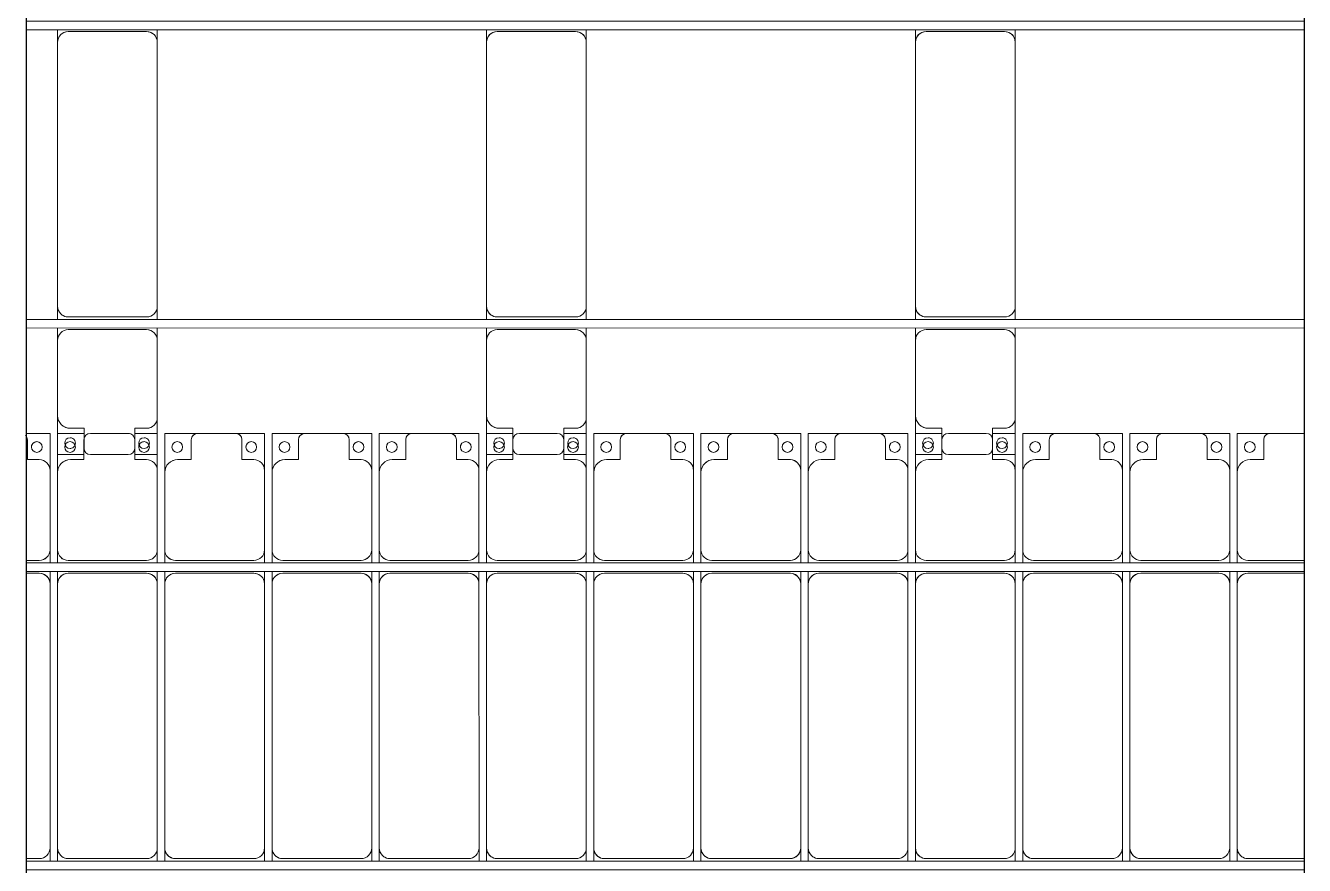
# Model space of a CAD drawing. Header units: millimetres. Extents: x -496478 to -186190, y -204059 to -87354.
# Drawn here: x -323122 to -317160, y -170108 to -166192 of the extents above; entities that cross this region are included whole.
import ezdxf

# ---------------------------------------------------------------- set-up
doc = ezdxf.new("R2010")
doc.units = ezdxf.units.MM
for name, color, linetype, lineweight in [('A-DETL-MBND', 5, 'Continuous', 9), ('A-GENM', 13, 'Continuous', 9), ('S-BEAM', 12, 'Continuous', 9)]:
    doc.layers.add(name, color=color, linetype=linetype, lineweight=lineweight)

# ---------------------------------------------------------------- blocks, each defined once
blk = doc.blocks.new('Dải phao đi lại kèm đỡ invester - DẢI PHAO ĐI LẠI-18893-BỐ TRÍ KHUNG KẾT CẤU BÈ PIN 01')
at = {"layer": 'A-DETL-MBND', "color": 8}
for p, q in [((115611.5, 1312.2), (115723.4, 1312.2)), ((115723.4, 1312.2), (115611.5, 1312.2)), ((115723.4, 1312.2), (115723.4, 1139.7)), ((115758.4, 1312.2), (115881.8, 1312.2)), ((115758.4, 1129.7), (115758.4, 1312.2)), ((116088.2, 1312.2), (115911.8, 1312.2)), ((116118.2, 1312.2), (116223.4, 1312.2)), ((116223.4, 1312.2), (116223.4, 1139.7)), ((116258.4, 1312.2), (116411.8, 1312.2)), ((116258.4, 1129.7), (116258.4, 1312.2)), ((116411.8, 1312.2), (116258.4, 1312.2)), ((116588.2, 1312.2), (116411.8, 1312.2)), ((116588.2, 1312.2), (116723.4, 1312.2)), ((116723.4, 1312.2), (116588.2, 1312.2)), ((116723.4, 1312.2), (116723.4, 1139.7)), ((116758.4, 1312.2), (116911.8, 1312.2)), ((116758.4, 1129.7), (116758.4, 1312.2)), ((116911.8, 1312.2), (116758.4, 1312.2)), ((117088.2, 1312.2), (116911.8, 1312.2)), ((117088.2, 1312.2), (117223.4, 1312.2)), ((117223.4, 1312.2), (117088.2, 1312.2)), ((117223.4, 1312.2), (117223.4, 1139.7)), ((117258.4, 1312.2), (117411.8, 1312.2)), ((117258.4, 1129.7), (117258.4, 1312.2)), ((117411.8, 1312.2), (117258.4, 1312.2)), ((117588.2, 1312.2), (117411.8, 1312.2)), ((117588.2, 1312.2), (117723.4, 1312.2)), ((117723.4, 1312.2), (117588.2, 1312.2)), ((117723.4, 1312.2), (117723.4, 1139.7)), ((117758.4, 1312.2), (117881.8, 1312.2)), ((117758.4, 1129.7), (117758.4, 1312.2)), ((118088.2, 1312.2), (117911.8, 1312.2)), ((118118.2, 1312.2), (118223.4, 1312.2)), ((118223.4, 1312.2), (118223.4, 1139.7)), ((118258.4, 1312.2), (118411.8, 1312.2)), ((118258.4, 1129.7), (118258.4, 1312.2)), ((118411.8, 1312.2), (118258.4, 1312.2)), ((118588.2, 1312.2), (118411.8, 1312.2)), ((118588.2, 1312.2), (118723.4, 1312.2)), ((118723.4, 1312.2), (118588.2, 1312.2)), ((118723.4, 1312.2), (118723.4, 1139.7)), ((118758.4, 1312.2), (118911.8, 1312.2)), ((118758.4, 1129.7), (118758.4, 1312.2)), ((118911.8, 1312.2), (118758.4, 1312.2)), ((119088.2, 1312.2), (118911.8, 1312.2)), ((119088.2, 1312.2), (119223.4, 1312.2)), ((119223.4, 1312.2), (119088.2, 1312.2)), ((119223.4, 1312.2), (119223.4, 1139.7)), ((119258.4, 1312.2), (119411.8, 1312.2)), ((119258.4, 1129.7), (119258.4, 1312.2)), ((119411.8, 1312.2), (119258.4, 1312.2)), ((119588.2, 1312.2), (119411.8, 1312.2)), ((119588.2, 1312.2), (119723.4, 1312.2)), ((119723.4, 1312.2), (119588.2, 1312.2)), ((119723.4, 1312.2), (119723.4, 1139.7)), ((119758.4, 1312.2), (119881.8, 1312.2)), ((119758.4, 1129.7), (119758.4, 1312.2)), ((120088.2, 1312.2), (119911.8, 1312.2)), ((120118.2, 1312.2), (120223.4, 1312.2)), ((120223.4, 1312.2), (120223.4, 1139.7)), ((120258.4, 1312.2), (120411.8, 1312.2)), ((120258.4, 1129.7), (120258.4, 1312.2)), ((120411.8, 1312.2), (120258.4, 1312.2)), ((120588.2, 1312.2), (120411.8, 1312.2)), ((120588.2, 1312.2), (120723.4, 1312.2)), ((120723.4, 1312.2), (120588.2, 1312.2)), ((120723.4, 1312.2), (120723.4, 1139.7)), ((120758.4, 1312.2), (120911.8, 1312.2)), ((120758.4, 1129.7), (120758.4, 1312.2)), ((120911.8, 1312.2), (120758.4, 1312.2)), ((121088.2, 1312.2), (120911.8, 1312.2)), ((121088.2, 1312.2), (121223.4, 1312.2)), ((121223.4, 1312.2), (121088.2, 1312.2)), ((121223.4, 1312.2), (121223.4, 1139.7)), ((121258.4, 1312.2), (121411.8, 1312.2)), ((121258.4, 1129.7), (121258.4, 1312.2)), ((121411.8, 1312.2), (121258.4, 1312.2)), ((121571.5, 1312.2), (121411.8, 1312.2)), ((115618.2, 1189.7), (115618.2, 1282.2)), ((115881.8, 1282.2), (115881.8, 1189.7)), ((116118.2, 1189.7), (116118.2, 1282.2)), ((116381.8, 1282.2), (116381.8, 1189.7)), ((116618.2, 1189.7), (116618.2, 1282.2)), ((116881.8, 1282.2), (116881.8, 1189.7)), ((117118.2, 1189.7), (117118.2, 1282.2)), ((117381.8, 1282.2), (117381.8, 1189.7)), ((117618.2, 1189.7), (117618.2, 1282.2)), ((117881.8, 1282.2), (117881.8, 1189.7)), ((118118.2, 1189.7), (118118.2, 1282.2)), ((118381.8, 1282.2), (118381.8, 1189.7)), ((118618.2, 1189.7), (118618.2, 1282.2)), ((118881.8, 1282.2), (118881.8, 1189.7)), ((119118.2, 1189.7), (119118.2, 1282.2)), ((119381.8, 1282.2), (119381.8, 1189.7)), ((119618.2, 1189.7), (119618.2, 1282.2)), ((119881.8, 1282.2), (119881.8, 1189.7)), ((120118.2, 1189.7), (120118.2, 1282.2)), ((120381.8, 1282.2), (120381.8, 1189.7)), ((120618.2, 1189.7), (120618.2, 1282.2)), ((120881.8, 1282.2), (120881.8, 1189.7)), ((121118.2, 1189.7), (121118.2, 1282.2)), ((121381.8, 1282.2), (121381.8, 1189.7)), ((115673.4, 1189.7), (115618.2, 1189.7)), ((115723.4, 769.7), (115723.4, 1139.7)), ((115881.8, 1189.7), (115818.4, 1189.7)), ((116173.4, 1189.7), (116118.2, 1189.7)), ((116223.4, 769.7), (116223.4, 1139.7)), ((116381.8, 1189.7), (116318.4, 1189.7)), ((116673.4, 1189.7), (116618.2, 1189.7)), ((116723.4, 769.7), (116723.4, 1139.7)), ((116881.8, 1189.7), (116818.4, 1189.7)), ((117173.4, 1189.7), (117118.2, 1189.7)), ((117223.4, 769.7), (117223.4, 1139.7)), ((117381.8, 1189.7), (117318.4, 1189.7)), ((117673.4, 1189.7), (117618.2, 1189.7)), ((117723.4, 769.7), (117723.4, 1139.7)), ((117881.8, 1189.7), (117818.4, 1189.7)), ((118173.4, 1189.7), (118118.2, 1189.7)), ((118223.4, 769.7), (118223.4, 1139.7)), ((118381.8, 1189.7), (118318.4, 1189.7)), ((118673.4, 1189.7), (118618.2, 1189.7)), ((118723.4, 769.7), (118723.4, 1139.7)), ((118881.8, 1189.7), (118818.4, 1189.7)), ((119173.4, 1189.7), (119118.2, 1189.7)), ((119223.4, 769.7), (119223.4, 1139.7)), ((119381.8, 1189.7), (119318.4, 1189.7)), ((119673.4, 1189.7), (119618.2, 1189.7)), ((119723.4, 769.7), (119723.4, 1139.7)), ((119881.8, 1189.7), (119818.4, 1189.7)), ((120173.4, 1189.7), (120118.2, 1189.7)), ((120223.4, 769.7), (120223.4, 1139.7)), ((120381.8, 1189.7), (120318.4, 1189.7)), ((120673.4, 1189.7), (120618.2, 1189.7)), ((120723.4, 769.7), (120723.4, 1139.7)), ((120881.8, 1189.7), (120818.4, 1189.7)), ((121173.4, 1189.7), (121118.2, 1189.7)), ((121223.4, 769.7), (121223.4, 1139.7)), ((121381.8, 1189.7), (121318.4, 1189.7)), ((115758.4, 1129.7), (115758.4, 769.7)), ((116258.4, 1129.7), (116258.4, 769.7)), ((116758.4, 1129.7), (116758.4, 769.7)), ((117258.4, 1129.7), (117258.4, 769.7)), ((117758.4, 1129.7), (117758.4, 769.7)), ((118258.4, 1129.7), (118258.4, 769.7)), ((118758.4, 1129.7), (118758.4, 769.7)), ((119258.4, 1129.7), (119258.4, 769.7)), ((119758.4, 1129.7), (119758.4, 769.7)), ((120258.4, 1129.7), (120258.4, 769.7)), ((120758.4, 1129.7), (120758.4, 769.7)), ((121258.4, 1129.7), (121258.4, 769.7)), ((115611.5, 719.7), (115673.4, 719.7)), ((115723.4, 769.7), (115723.4, 708)), ((115758.4, 708), (115758.4, 769.7)), ((115808.4, 719.7), (116173.4, 719.7)), ((116223.4, 769.7), (116223.4, 708)), ((116258.4, 708), (116258.4, 769.7)), ((116308.4, 719.7), (116673.4, 719.7)), ((116723.4, 769.7), (116723.4, 708)), ((116758.4, 708), (116758.4, 769.7)), ((116808.4, 719.7), (117173.4, 719.7)), ((117223.4, 769.7), (117223.4, 708)), ((117258.4, 708), (117258.4, 769.7)), ((117308.4, 719.7), (117673.4, 719.7)), ((117723.4, 769.7), (117723.4, 708)), ((117758.4, 708), (117758.4, 769.7)), ((117808.4, 719.7), (118173.4, 719.7)), ((118223.4, 769.7), (118223.4, 708)), ((118258.4, 708), (118258.4, 769.7)), ((118308.4, 719.7), (118673.4, 719.7)), ((118723.4, 769.7), (118723.4, 708)), ((118758.4, 708), (118758.4, 769.7)), ((118808.4, 719.7), (119173.4, 719.7)), ((119223.4, 769.7), (119223.4, 708)), ((119258.4, 708), (119258.4, 769.7)), ((119308.4, 719.7), (119673.4, 719.7)), ((119723.4, 769.7), (119723.4, 708)), ((119758.4, 708), (119758.4, 769.7)), ((119808.4, 719.7), (120173.4, 719.7)), ((120223.4, 769.7), (120223.4, 708)), ((120258.4, 708), (120258.4, 769.7)), ((120308.4, 719.7), (120673.4, 719.7)), ((120723.4, 769.7), (120723.4, 708)), ((120758.4, 708), (120758.4, 769.7)), ((120808.4, 719.7), (121173.4, 719.7)), ((121223.4, 769.7), (121223.4, 708)), ((121258.4, 708), (121258.4, 769.7)), ((121308.4, 719.7), (121571.5, 719.7)), ((115673.4, 660.3), (115611.5, 660.3)), ((115723.4, 668), (115723.4, 610.3)), ((115758.4, 610.3), (115758.4, 668)), ((116173.4, 660.3), (115808.4, 660.3)), ((116223.4, 668), (116223.4, 610.3)), ((116258.4, 610.3), (116258.4, 668)), ((116673.4, 660.3), (116308.4, 660.3)), ((116723.4, 668), (116723.4, 610.3)), ((116758.4, 610.3), (116758.4, 668)), ((117173.4, 660.3), (116808.4, 660.3)), ((117223.4, 668), (117223.4, 610.3)), ((117258.4, 610.3), (117258.4, 668)), ((117673.4, 660.3), (117308.4, 660.3)), ((117723.4, 668), (117723.4, 610.3)), ((117758.4, 610.3), (117758.4, 668)), ((118173.4, 660.3), (117808.4, 660.3)), ((118223.4, 668), (118223.4, 610.3)), ((118258.4, 610.3), (118258.4, 668)), ((118673.4, 660.3), (118308.4, 660.3)), ((118723.4, 668), (118723.4, 610.3)), ((118758.4, 610.3), (118758.4, 668)), ((119173.4, 660.3), (118808.4, 660.3)), ((119223.4, 668), (119223.4, 610.3)), ((119258.4, 610.3), (119258.4, 668)), ((119673.4, 660.3), (119308.4, 660.3)), ((119723.4, 668), (119723.4, 610.3)), ((119758.4, 610.3), (119758.4, 668)), ((120173.4, 660.3), (119808.4, 660.3)), ((120223.4, 668), (120223.4, 610.3)), ((120258.4, 610.3), (120258.4, 668)), ((120673.4, 660.3), (120308.4, 660.3)), ((120723.4, 668), (120723.4, 610.3)), ((120758.4, 610.3), (120758.4, 668)), ((121173.4, 660.3), (120808.4, 660.3)), ((121223.4, 668), (121223.4, 610.3)), ((121258.4, 610.3), (121258.4, 668)), ((121571.5, 660.3), (121308.4, 660.3)), ((115723.4, -620.3), (115723.4, 610.3)), ((115758.4, 610.3), (115758.4, -620.3)), ((116223.4, -620.3), (116223.4, 610.3)), ((116258.4, 610.3), (116258.4, -620.3)), ((116723.4, -620.3), (116723.4, 610.3)), ((116758.4, 610.3), (116758.4, -620.3)), ((117223.4, -620.3), (117223.4, 610.3)), ((117258.4, 610.3), (117258.4, -620.3)), ((117723.4, -620.3), (117723.4, 610.3)), ((117758.4, 610.3), (117758.4, -620.3)), ((118223.4, -620.3), (118223.4, 610.3)), ((118258.4, 610.3), (118258.4, -620.3)), ((118723.4, -620.3), (118723.4, 610.3)), ((118758.4, 610.3), (118758.4, -620.3)), ((119223.4, -620.3), (119223.4, 610.3)), ((119258.4, 610.3), (119258.4, -620.3)), ((119723.4, -620.3), (119723.4, 610.3)), ((119758.4, 610.3), (119758.4, -620.3)), ((120223.4, -620.3), (120223.4, 610.3)), ((120258.4, 610.3), (120258.4, -620.3)), ((120723.4, -620.3), (120723.4, 610.3)), ((120758.4, 610.3), (120758.4, -620.3)), ((121223.4, -620.3), (121223.4, 610.3)), ((121258.4, 610.3), (121258.4, -620.3)), ((115723.4, -620.3), (115723.4, -682)), ((115758.4, -682), (115758.4, -620.3)), ((116223.4, -620.3), (116223.4, -682)), ((116258.4, -682), (116258.4, -620.3)), ((116723.4, -620.3), (116723.4, -682)), ((116758.4, -682), (116758.4, -620.3)), ((117223.4, -620.3), (117223.4, -682)), ((117258.4, -682), (117258.4, -620.3)), ((117723.4, -620.3), (117723.4, -682)), ((117758.4, -682), (117758.4, -620.3)), ((118223.4, -620.3), (118223.4, -682)), ((118258.4, -682), (118258.4, -620.3)), ((118723.4, -620.3), (118723.4, -682)), ((118758.4, -682), (118758.4, -620.3)), ((119223.4, -620.3), (119223.4, -682)), ((119258.4, -682), (119258.4, -620.3)), ((119723.4, -620.3), (119723.4, -682)), ((119758.4, -682), (119758.4, -620.3)), ((120223.4, -620.3), (120223.4, -682)), ((120258.4, -682), (120258.4, -620.3)), ((120723.4, -620.3), (120723.4, -682)), ((120758.4, -682), (120758.4, -620.3)), ((121223.4, -620.3), (121223.4, -682)), ((121258.4, -682), (121258.4, -620.3)), ((115611.5, -670.3), (115673.4, -670.3)), ((115808.4, -670.3), (116173.4, -670.3)), ((116308.4, -670.3), (116673.4, -670.3)), ((116808.4, -670.3), (117173.4, -670.3)), ((117308.4, -670.3), (117673.4, -670.3)), ((117808.4, -670.3), (118173.4, -670.3)), ((118308.4, -670.3), (118673.4, -670.3)), ((118808.4, -670.3), (119173.4, -670.3)), ((119308.4, -670.3), (119673.4, -670.3)), ((119808.4, -670.3), (120173.4, -670.3)), ((120308.4, -670.3), (120673.4, -670.3)), ((120808.4, -670.3), (121173.4, -670.3)), ((121308.4, -670.3), (121571.5, -670.3))]:
    blk.add_line(p, q, dxfattribs=at)
for centre, radius, start, end in [((115911.8, 1282.2), 30, 90, 180), ((116088.2, 1282.2), 30, 360, 90), ((116411.8, 1282.2), 30, 90, 180), ((116411.8, 1282.2), 30, 90, 165), ((116411.8, 1282.2), 30, 90, 105), ((116411.8, 1282.2), 30, 90, 105), ((116588.2, 1282.2), 30, 0, 90), ((116588.2, 1282.2), 30, 75, 90), ((116588.2, 1282.2), 30, 15, 90), ((116588.2, 1282.2), 30, 75, 90), ((116911.8, 1282.2), 30, 90, 180), ((116911.8, 1282.2), 30, 90, 165), ((116911.8, 1282.2), 30, 90, 105), ((116911.8, 1282.2), 30, 90, 105), ((117088.2, 1282.2), 30, 0, 90), ((117088.2, 1282.2), 30, 75, 90), ((117088.2, 1282.2), 30, 15, 90), ((117088.2, 1282.2), 30, 75, 90), ((117411.8, 1282.2), 30, 90, 180), ((117411.8, 1282.2), 30, 90, 165), ((117411.8, 1282.2), 30, 90, 105), ((117411.8, 1282.2), 30, 90, 105), ((117588.2, 1282.2), 30, 360, 90), ((117588.2, 1282.2), 30, 75, 90), ((117588.2, 1282.2), 30, 15, 90), ((117588.2, 1282.2), 30, 75, 90), ((117911.8, 1282.2), 30, 90, 180), ((118088.2, 1282.2), 30, 0, 90), ((118411.8, 1282.2), 30, 90, 180), ((118411.8, 1282.2), 30, 90, 165), ((118411.8, 1282.2), 30, 90, 105), ((118411.8, 1282.2), 30, 90, 105), ((118588.2, 1282.2), 30, 0, 90), ((118588.2, 1282.2), 30, 75, 90), ((118588.2, 1282.2), 30, 15, 90), ((118588.2, 1282.2), 30, 75, 90), ((118911.8, 1282.2), 30, 90, 180), ((118911.8, 1282.2), 30, 90, 165), ((118911.8, 1282.2), 30, 90, 105), ((118911.8, 1282.2), 30, 90, 105), ((119088.2, 1282.2), 30, 360, 90), ((119088.2, 1282.2), 30, 75, 90), ((119088.2, 1282.2), 30, 15, 90), ((119088.2, 1282.2), 30, 75, 90), ((119411.8, 1282.2), 30, 90, 180), ((119411.8, 1282.2), 30, 90, 165), ((119411.8, 1282.2), 30, 90, 105), ((119411.8, 1282.2), 30, 90, 105), ((119588.2, 1282.2), 30, 0, 90), ((119588.2, 1282.2), 30, 75, 90), ((119588.2, 1282.2), 30, 15, 90), ((119588.2, 1282.2), 30, 75, 90), ((119911.8, 1282.2), 30, 90, 180), ((120088.2, 1282.2), 30, 0, 90), ((120411.8, 1282.2), 30, 90, 180), ((120411.8, 1282.2), 30, 90, 165), ((120411.8, 1282.2), 30, 90, 105), ((120411.8, 1282.2), 30, 90, 105), ((120588.2, 1282.2), 30, 360, 90), ((120588.2, 1282.2), 30, 75, 90), ((120588.2, 1282.2), 30, 15, 90), ((120588.2, 1282.2), 30, 75, 90), ((120911.8, 1282.2), 30, 90, 180), ((120911.8, 1282.2), 30, 90, 165), ((120911.8, 1282.2), 30, 90, 105), ((120911.8, 1282.2), 30, 90, 105), ((121088.2, 1282.2), 30, 360, 90), ((121088.2, 1282.2), 30, 75, 90), ((121088.2, 1282.2), 30, 15, 90), ((121088.2, 1282.2), 30, 75, 90), ((121411.8, 1282.2), 30, 90, 180), ((121411.8, 1282.2), 30, 90, 165), ((121411.8, 1282.2), 30, 90, 105), ((121411.8, 1282.2), 30, 90, 105), ((115588.2, 1282.2), 30, 0, 45), ((115588.2, 1282.2), 30, 15, 45), ((115661.8, 1248.6), 25, 90, 270), ((115661.8, 1248.6), 25, 150, 180), ((115661.8, 1248.6), 25, 120, 135), ((115661.8, 1248.6), 25, 90, 105), ((115661.8, 1248.6), 25, 270, 90), ((115816.8, 1248.6), 25, 90, 270), ((115816.8, 1248.6), 25, 270, 90), ((116161.8, 1248.6), 25, 90, 270), ((116161.8, 1248.6), 25, 150, 180), ((116161.8, 1248.6), 25, 120, 135), ((116161.8, 1248.6), 25, 90, 105), ((116161.8, 1248.6), 25, 270, 90), ((116316.8, 1248.6), 25, 90, 270), ((116316.8, 1248.6), 25, 270, 90), ((116661.8, 1248.6), 25, 90, 270), ((116661.8, 1248.6), 25, 150, 180), ((116661.8, 1248.6), 25, 120, 135), ((116661.8, 1248.6), 25, 90, 105), ((116661.8, 1248.6), 25, 270, 90), ((116816.8, 1248.6), 25, 90, 270), ((116816.8, 1248.6), 25, 270, 90), ((117161.8, 1248.6), 25, 90, 270), ((117161.8, 1248.6), 25, 150, 180), ((117161.8, 1248.6), 25, 120, 135), ((117161.8, 1248.6), 25, 90, 105), ((117161.8, 1248.6), 25, 270, 90), ((117316.8, 1248.6), 25, 90, 270), ((117316.8, 1248.6), 25, 270, 90), ((117661.8, 1248.6), 25, 90, 270), ((117661.8, 1248.6), 25, 150, 180), ((117661.8, 1248.6), 25, 120, 135), ((117661.8, 1248.6), 25, 90, 105), ((117661.8, 1248.6), 25, 270, 90), ((117816.8, 1248.6), 25, 90, 270), ((117816.8, 1248.6), 25, 270, 90), ((118161.8, 1248.6), 25, 90, 270), ((118161.8, 1248.6), 25, 150, 180), ((118161.8, 1248.6), 25, 120, 135), ((118161.8, 1248.6), 25, 90, 105), ((118161.8, 1248.6), 25, 270, 90), ((118316.8, 1248.6), 25, 90, 270), ((118316.8, 1248.6), 25, 270, 90), ((118661.8, 1248.6), 25, 90, 270), ((118661.8, 1248.6), 25, 150, 180), ((118661.8, 1248.6), 25, 120, 135), ((118661.8, 1248.6), 25, 90, 105), ((118661.8, 1248.6), 25, 270, 90), ((118816.8, 1248.6), 25, 90, 270), ((118816.8, 1248.6), 25, 270, 90), ((119161.8, 1248.6), 25, 90, 270), ((119161.8, 1248.6), 25, 150, 180), ((119161.8, 1248.6), 25, 120, 135), ((119161.8, 1248.6), 25, 90, 105), ((119161.8, 1248.6), 25, 270, 90), ((119316.8, 1248.6), 25, 90, 270), ((119316.8, 1248.6), 25, 270, 90), ((119661.8, 1248.6), 25, 90, 270), ((119661.8, 1248.6), 25, 150, 180), ((119661.8, 1248.6), 25, 120, 135), ((119661.8, 1248.6), 25, 90, 105), ((119661.8, 1248.6), 25, 270, 90), ((119816.8, 1248.6), 25, 90, 270), ((119816.8, 1248.6), 25, 270, 90), ((120161.8, 1248.6), 25, 90, 270), ((120161.8, 1248.6), 25, 150, 180), ((120161.8, 1248.6), 25, 120, 135), ((120161.8, 1248.6), 25, 90, 105), ((120161.8, 1248.6), 25, 270, 90), ((120316.8, 1248.6), 25, 90, 270), ((120316.8, 1248.6), 25, 270, 90), ((120661.8, 1248.6), 25, 90, 270), ((120661.8, 1248.6), 25, 150, 180), ((120661.8, 1248.6), 25, 120, 135), ((120661.8, 1248.6), 25, 90, 105), ((120661.8, 1248.6), 25, 270, 90), ((120816.8, 1248.6), 25, 90, 270), ((120816.8, 1248.6), 25, 270, 90), ((121161.8, 1248.6), 25, 90, 270), ((121161.8, 1248.6), 25, 150, 180), ((121161.8, 1248.6), 25, 120, 135), ((121161.8, 1248.6), 25, 90, 105), ((121161.8, 1248.6), 25, 270, 90), ((121316.8, 1248.6), 25, 90, 270), ((121316.8, 1248.6), 25, 270, 90), ((115673.4, 1139.7), 50, 0, 90), ((115673.4, 1139.7), 50, 45, 90), ((115818.4, 1129.7), 60, 90, 180), ((115818.4, 1129.7), 60, 90, 135), ((116173.4, 1139.7), 50, 360, 90), ((116173.4, 1139.7), 50, 45, 90), ((116318.4, 1129.7), 60, 90, 180), ((116318.4, 1129.7), 60, 90, 135), ((116673.4, 1139.7), 50, 360, 90), ((116673.4, 1139.7), 50, 45, 90), ((116818.4, 1129.7), 60, 90, 180), ((116818.4, 1129.7), 60, 90, 135), ((117173.4, 1139.7), 50, 360, 90), ((117173.4, 1139.7), 50, 45, 90), ((117318.4, 1129.7), 60, 90, 180), ((117318.4, 1129.7), 60, 90, 135), ((117673.4, 1139.7), 50, 0, 90), ((117673.4, 1139.7), 50, 45, 90), ((117818.4, 1129.7), 60, 90, 180), ((117818.4, 1129.7), 60, 90, 135), ((118173.4, 1139.7), 50, 360, 90), ((118173.4, 1139.7), 50, 45, 90), ((118318.4, 1129.7), 60, 90, 180), ((118318.4, 1129.7), 60, 90, 135), ((118673.4, 1139.7), 50, 360, 90), ((118673.4, 1139.7), 50, 45, 90), ((118818.4, 1129.7), 60, 90, 180), ((118818.4, 1129.7), 60, 90, 135), ((119173.4, 1139.7), 50, 0, 90), ((119173.4, 1139.7), 50, 45, 87.16737), ((119318.4, 1129.7), 60, 90, 180), ((119318.4, 1129.7), 60, 90, 135), ((119673.4, 1139.7), 50, 360, 90), ((119673.4, 1139.7), 50, 45, 90), ((119818.4, 1129.7), 60, 90, 180), ((119818.4, 1129.7), 60, 90, 135), ((120173.4, 1139.7), 50, 0, 90), ((120173.4, 1139.7), 50, 45, 90), ((120318.4, 1129.7), 60, 90, 180), ((120318.4, 1129.7), 60, 90, 135), ((120673.4, 1139.7), 50, 0, 90), ((120673.4, 1139.7), 50, 45, 90), ((120818.4, 1129.7), 60, 90, 180), ((120818.4, 1129.7), 60, 90, 128.02753), ((121173.4, 1139.7), 50, 0, 90), ((121173.4, 1139.7), 50, 45, 90), ((121318.4, 1129.7), 60, 90, 180), ((121318.4, 1129.7), 60, 90, 135), ((115673.4, 769.7), 50, 270, 360), ((115673.4, 769.7), 50, 270, 315), ((115808.4, 769.7), 50, 180, 270), ((115808.4, 769.7), 50, 225, 270), ((116173.4, 769.7), 50, 270, 0), ((116173.4, 769.7), 50, 270, 315), ((116308.4, 769.7), 50, 180, 270), ((116308.4, 769.7), 50, 225, 270), ((116673.4, 769.7), 50, 270, 360), ((116673.4, 769.7), 50, 270, 315), ((116808.4, 769.7), 50, 180, 270), ((116808.4, 769.7), 50, 225, 270), ((117173.4, 769.7), 50, 270, 360), ((117173.4, 769.7), 50, 270, 315), ((117308.4, 769.7), 50, 180, 270), ((117308.4, 769.7), 50, 225, 270), ((117673.4, 769.7), 50, 270, 0), ((117673.4, 769.7), 50, 270, 315), ((117808.4, 769.7), 50, 180, 270), ((117808.4, 769.7), 50, 225, 270), ((118173.4, 769.7), 50, 270, 360), ((118173.4, 769.7), 50, 270, 315), ((118308.4, 769.7), 50, 180, 270), ((118308.4, 769.7), 50, 225, 270), ((118673.4, 769.7), 50, 270, 360), ((118673.4, 769.7), 50, 270, 315), ((118808.4, 769.7), 50, 180, 270), ((118808.4, 769.7), 50, 225, 270), ((119173.4, 769.7), 50, 270, 360), ((119173.4, 769.7), 50, 272.82542, 315), ((119308.4, 769.7), 50, 180, 270), ((119308.4, 769.7), 50, 225, 270), ((119673.4, 769.7), 50, 270, 360), ((119673.4, 769.7), 50, 270, 315), ((119808.4, 769.7), 50, 180, 270), ((119808.4, 769.7), 50, 225, 270), ((120173.4, 769.7), 50, 270, 360), ((120173.4, 769.7), 50, 270, 315), ((120308.4, 769.7), 50, 180, 270), ((120308.4, 769.7), 50, 225, 270), ((120673.4, 769.7), 50, 270, 0), ((120673.4, 769.7), 50, 270, 315), ((120808.4, 769.7), 50, 180, 270), ((120808.4, 769.7), 50, 225, 270), ((121173.4, 769.7), 50, 270, 360), ((121173.4, 769.7), 50, 270, 315), ((121308.4, 769.7), 50, 180, 270), ((121308.4, 769.7), 50, 225, 270), ((115673.4, 610.3), 50, 360, 90), ((115673.4, 610.3), 50, 15, 90), ((115808.4, 610.3), 50, 90, 180), ((115808.4, 610.3), 50, 105, 180), ((116173.4, 610.3), 50, 360, 90), ((116173.4, 610.3), 50, 15, 90), ((116308.4, 610.3), 50, 90, 180), ((116308.4, 610.3), 50, 105, 180), ((116673.4, 610.3), 50, 0, 90), ((116673.4, 610.3), 50, 15, 90), ((116808.4, 610.3), 50, 90, 180), ((116808.4, 610.3), 50, 105, 180), ((117173.4, 610.3), 50, 360, 90), ((117173.4, 610.3), 50, 15, 90), ((117308.4, 610.3), 50, 90, 180), ((117308.4, 610.3), 50, 105, 180), ((117673.4, 610.3), 50, 0, 90), ((117673.4, 610.3), 50, 15, 90), ((117808.4, 610.3), 50, 90, 180), ((117808.4, 610.3), 50, 105, 180), ((118173.4, 610.3), 50, 0, 90), ((118173.4, 610.3), 50, 15, 90), ((118308.4, 610.3), 50, 90, 180), ((118308.4, 610.3), 50, 105, 180), ((118673.4, 610.3), 50, 360, 90), ((118673.4, 610.3), 50, 15, 90), ((118808.4, 610.3), 50, 90, 180), ((118808.4, 610.3), 50, 105, 180), ((119173.4, 610.3), 50, 360, 90), ((119173.4, 610.3), 50, 15, 87.1755), ((119308.4, 610.3), 50, 90, 180), ((119308.4, 610.3), 50, 105, 180), ((119673.4, 610.3), 50, 0, 90), ((119673.4, 610.3), 50, 15, 90), ((119808.4, 610.3), 50, 90, 180), ((119808.4, 610.3), 50, 105, 180), ((120173.4, 610.3), 50, 0, 90), ((120173.4, 610.3), 50, 15, 90), ((120308.4, 610.3), 50, 90, 180), ((120308.4, 610.3), 50, 105, 180), ((120673.4, 610.3), 50, 360, 90), ((120673.4, 610.3), 50, 15, 90), ((120808.4, 610.3), 50, 90, 180), ((120808.4, 610.3), 50, 105, 120), ((121173.4, 610.3), 50, 360, 90), ((121173.4, 610.3), 50, 15, 90), ((121308.4, 610.3), 50, 90, 180), ((121308.4, 610.3), 50, 105, 180), ((120808.4, 610.3), 50, 122.40045, 180), ((115673.4, -620.3), 50, 270, 0), ((115673.4, -620.3), 50, 270, 0), ((115808.4, -620.3), 50, 180, 270), ((115808.4, -620.3), 50, 195, 270), ((116173.4, -620.3), 50, 270, 360), ((116173.4, -620.3), 50, 270, 360), ((116308.4, -620.3), 50, 180, 270), ((116308.4, -620.3), 50, 195, 270), ((116673.4, -620.3), 50, 270, 360), ((116673.4, -620.3), 50, 270, 360), ((116808.4, -620.3), 50, 180, 270), ((116808.4, -620.3), 50, 195, 270), ((117173.4, -620.3), 50, 270, 360), ((117173.4, -620.3), 50, 270, 360), ((117308.4, -620.3), 50, 180, 270), ((117308.4, -620.3), 50, 195, 270), ((117673.4, -620.3), 50, 270, 0), ((117673.4, -620.3), 50, 270, 0), ((117808.4, -620.3), 50, 180, 270), ((117808.4, -620.3), 50, 195, 270), ((118173.4, -620.3), 50, 270, 360), ((118173.4, -620.3), 50, 270, 360), ((118308.4, -620.3), 50, 180, 270), ((118308.4, -620.3), 50, 195, 270), ((118673.4, -620.3), 50, 270, 360), ((118673.4, -620.3), 50, 270, 360), ((118808.4, -620.3), 50, 180, 270), ((118808.4, -620.3), 50, 195, 270), ((119173.4, -620.3), 50, 270, 360), ((119173.4, -620.3), 50, 272.80409, 0), ((119308.4, -620.3), 50, 180, 270), ((119308.4, -620.3), 50, 195, 270), ((119673.4, -620.3), 50, 270, 0), ((119673.4, -620.3), 50, 270, 0), ((119808.4, -620.3), 50, 180, 270), ((119808.4, -620.3), 50, 195, 270), ((120173.4, -620.3), 50, 270, 0), ((120173.4, -620.3), 50, 270, 0), ((120308.4, -620.3), 50, 180, 270), ((120308.4, -620.3), 50, 195, 270), ((120673.4, -620.3), 50, 270, 360), ((120673.4, -620.3), 50, 270, 360), ((120808.4, -620.3), 50, 180, 270), ((120808.4, -620.3), 50, 195, 237.57433), ((121173.4, -620.3), 50, 270, 0), ((121173.4, -620.3), 50, 270, 0), ((121308.4, -620.3), 50, 180, 270), ((121308.4, -620.3), 50, 195, 270), ((120808.4, -620.3), 50, 240, 270)]:
    blk.add_arc(centre, radius, start, end, dxfattribs=at)
blk = doc.blocks.new('Dai phao do pin - DẢI PHAO ĐỠ PIN-V59-BỐ TRÍ KHUNG KẾT CẤU BÈ PIN 01')
at = {"layer": 'A-DETL-MBND', "color": 8}
for p, q in [((-1312.2, 241.6), (-1129.7, 241.6)), ((-1312.2, 118.2), (-1312.2, 241.6)), ((-779.7, 241.6), (-1129.7, 241.6)), ((-779.7, 241.6), (-722, 241.6)), ((-682, 241.6), (-620.3, 241.6)), ((610.3, 241.6), (-620.3, 241.6)), ((610.3, 241.6), (668, 241.6)), ((-1189.7, 181.6), (-1189.7, 118.2)), ((-729.7, -173.4), (-729.7, 191.6)), ((-670.3, 191.6), (-670.3, -173.4)), ((660.3, -173.4), (660.3, 191.6)), ((-1312.2, 88.2), (-1312.2, -88.2)), ((-1189.7, 118.2), (-1282.2, 118.2)), ((-1312.2, -223.4), (-1312.2, -118.2)), ((-1282.2, -118.2), (-1189.7, -118.2)), ((-1189.7, -118.2), (-1189.7, -173.4)), ((-1139.7, -223.4), (-1312.2, -223.4)), ((-1139.7, -223.4), (-779.7, -223.4)), ((-722, -223.4), (-779.7, -223.4)), ((-620.3, -223.4), (-682, -223.4)), ((-620.3, -223.4), (610.3, -223.4)), ((668, -223.4), (610.3, -223.4))]:
    blk.add_line(p, q, dxfattribs=at)
for centre, radius, start, end in [((-1129.7, 181.6), 60, 90, 180), ((-779.7, 191.6), 50, 360, 90), ((-620.3, 191.6), 50, 90, 180), ((-620.3, 191.6), 50, 105, 180), ((610.3, 191.6), 50, 360, 90), ((610.3, 191.6), 50, 15, 90), ((-1258.6, 183.2), 25, 0, 180), ((-1258.6, 183.2), 25, 180, 0), ((-1258.6, 183.2), 25, 180, 195), ((-1129.7, 181.6), 60, 135, 180), ((-779.7, 191.6), 50, 360, 45), ((-1282.2, 88.2), 30, 90, 180), ((-1282.2, -88.2), 30, 180, 270), ((-1258.6, -161.8), 25, 0, 180), ((-1258.6, -161.8), 25, 105, 180), ((-1258.6, -161.8), 25, 180, 0), ((-1139.7, -173.4), 50, 180, 270), ((-1139.7, -173.4), 50, 180, 225), ((-779.7, -173.4), 50, 270, 360), ((-779.7, -173.4), 50, 315, 360), ((-620.3, -173.4), 50, 180, 270), ((-620.3, -173.4), 50, 180, 270), ((610.3, -173.4), 50, 270, 360), ((610.3, -173.4), 50, 285, 360)]:
    blk.add_arc(centre, radius, start, end, dxfattribs=at)
blk = doc.blocks.new('Dai phao do pin - DẢI PHAO ĐỠ PIN-V60-BỐ TRÍ KHUNG KẾT CẤU BÈ PIN 01')
at = {"layer": 'A-DETL-MBND', "color": 8}
for p, q in [((-1312.2, 241.6), (-1129.7, 241.6)), ((-1312.2, 118.2), (-1312.2, 241.6)), ((-779.7, 241.6), (-1129.7, 241.6)), ((-779.7, 241.6), (-722, 241.6)), ((-682, 241.6), (-620.3, 241.6)), ((610.3, 241.6), (-620.3, 241.6)), ((610.3, 241.6), (668, 241.6)), ((-1189.7, 181.6), (-1189.7, 118.2)), ((-729.7, -173.4), (-729.7, 191.6)), ((-670.3, 191.6), (-670.3, -173.4)), ((660.3, -173.4), (660.3, 191.6)), ((-1312.2, 88.2), (-1312.2, -88.2)), ((-1189.7, 118.2), (-1282.2, 118.2)), ((-1312.2, -223.4), (-1312.2, -118.2)), ((-1282.2, -118.2), (-1189.7, -118.2)), ((-1189.7, -118.2), (-1189.7, -173.4)), ((-1139.7, -223.4), (-1312.2, -223.4)), ((-1139.7, -223.4), (-779.7, -223.4)), ((-722, -223.4), (-779.7, -223.4)), ((-620.3, -223.4), (-682, -223.4)), ((-620.3, -223.4), (610.3, -223.4)), ((668, -223.4), (610.3, -223.4))]:
    blk.add_line(p, q, dxfattribs=at)
for centre, radius, start, end in [((-1129.7, 181.6), 60, 90, 180), ((-779.7, 191.6), 50, 360, 90), ((-620.3, 191.6), 50, 90, 180), ((-620.3, 191.6), 50, 105, 180), ((610.3, 191.6), 50, 360, 90), ((610.3, 191.6), 50, 15, 90), ((-1258.6, 183.2), 25, 0, 180), ((-1258.6, 183.2), 25, 180, 0), ((-1258.6, 183.2), 25, 180, 195), ((-1129.7, 181.6), 60, 135, 180), ((-779.7, 191.6), 50, 360, 45), ((-1282.2, 88.2), 30, 90, 180), ((-1282.2, -88.2), 30, 180, 270), ((-1258.6, -161.8), 25, 0, 180), ((-1258.6, -161.8), 25, 105, 180), ((-1258.6, -161.8), 25, 180, 0), ((-1139.7, -173.4), 50, 180, 270), ((-1139.7, -173.4), 50, 180, 225), ((-779.7, -173.4), 50, 270, 360), ((-779.7, -173.4), 50, 315, 360), ((-620.3, -173.4), 50, 180, 270), ((-620.3, -173.4), 50, 180, 270), ((610.3, -173.4), 50, 270, 360), ((610.3, -173.4), 50, 285, 360)]:
    blk.add_arc(centre, radius, start, end, dxfattribs=at)
blk = doc.blocks.new('Dai phao do pin - DẢI PHAO ĐỠ PIN-V61-BỐ TRÍ KHUNG KẾT CẤU BÈ PIN 01')
at = {"layer": 'A-DETL-MBND', "color": 8}
for p, q in [((-1312.2, 241.6), (-1129.7, 241.6)), ((-1312.2, 118.2), (-1312.2, 241.6)), ((-779.7, 241.6), (-1129.7, 241.6)), ((-779.7, 241.6), (-722, 241.6)), ((-682, 241.6), (-620.3, 241.6)), ((610.3, 241.6), (-620.3, 241.6)), ((610.3, 241.6), (668, 241.6)), ((-1189.7, 181.6), (-1189.7, 118.2)), ((-729.7, -173.4), (-729.7, 191.6)), ((-670.3, 191.6), (-670.3, -173.4)), ((660.3, -173.4), (660.3, 191.6)), ((-1312.2, 88.2), (-1312.2, -88.2)), ((-1189.7, 118.2), (-1282.2, 118.2)), ((-1312.2, -223.4), (-1312.2, -118.2)), ((-1282.2, -118.2), (-1189.7, -118.2)), ((-1189.7, -118.2), (-1189.7, -173.4)), ((-1139.7, -223.4), (-1312.2, -223.4)), ((-1139.7, -223.4), (-779.7, -223.4)), ((-722, -223.4), (-779.7, -223.4)), ((-620.3, -223.4), (-682, -223.4)), ((-620.3, -223.4), (610.3, -223.4)), ((668, -223.4), (610.3, -223.4))]:
    blk.add_line(p, q, dxfattribs=at)
for centre, radius, start, end in [((-1129.7, 181.6), 60, 90, 180), ((-779.7, 191.6), 50, 360, 90), ((-620.3, 191.6), 50, 90, 180), ((-620.3, 191.6), 50, 105, 180), ((610.3, 191.6), 50, 360, 90), ((610.3, 191.6), 50, 15, 90), ((-1258.6, 183.2), 25, 0, 180), ((-1258.6, 183.2), 25, 180, 0), ((-1258.6, 183.2), 25, 180, 195), ((-1129.7, 181.6), 60, 135, 180), ((-779.7, 191.6), 50, 360, 45), ((-1282.2, 88.2), 30, 90, 180), ((-1282.2, -88.2), 30, 180, 270), ((-1258.6, -161.8), 25, 0, 180), ((-1258.6, -161.8), 25, 105, 180), ((-1258.6, -161.8), 25, 180, 0), ((-1139.7, -173.4), 50, 180, 270), ((-1139.7, -173.4), 50, 180, 225), ((-779.7, -173.4), 50, 270, 360), ((-779.7, -173.4), 50, 315, 360), ((-620.3, -173.4), 50, 180, 270), ((-620.3, -173.4), 50, 180, 270), ((610.3, -173.4), 50, 270, 360), ((610.3, -173.4), 50, 285, 360)]:
    blk.add_arc(centre, radius, start, end, dxfattribs=at)
blk = doc.blocks.new('Dầm C52 - Dầm C52-V86-BỐ TRÍ KHUNG KẾT CẤU BÈ PIN 01')
at = {"layer": 'S-BEAM', "color": 1}
for p, q in [((-72682.3, 20), (-66722.3, 20)), ((-66722.3, -20), (-72682.3, -20))]:
    blk.add_line(p, q, dxfattribs=at)
blk = doc.blocks.new('Dầm C52 - Hộp 40x60-24824-BỐ TRÍ KHUNG KẾT CẤU BÈ PIN 01')
at = {"layer": 'S-BEAM', "color": 3, "lineweight": 25}
for p, q in [((-47216, 20), (47216, 20)), ((47216, -20), (-47216, -20))]:
    blk.add_line(p, q, dxfattribs=at)
blk = doc.blocks.new('HOBANMONG_BEPIN 1_rvt-1-BỐ TRÍ KHUNG KẾT CẤU BÈ PIN 01')
at = {"layer": 'A-GENM', "lineweight": 9}
for name, p, rotation in [('Dai phao do pin - DẢI PHAO ĐỠ PIN-V59-BỐ TRÍ KHUNG KẾT CẤU BÈ PIN 01', (-322731.7, -166880.1), 90.00075860989342), ('Dai phao do pin - DẢI PHAO ĐỠ PIN-V60-BỐ TRÍ KHUNG KẾT CẤU BÈ PIN 01', (-320731.7, -166880.1), 90.00075860989342), ('Dai phao do pin - DẢI PHAO ĐỠ PIN-V61-BỐ TRÍ KHUNG KẾT CẤU BÈ PIN 01', (-318731.7, -166880.1), 90.00075860989342), ('Dải phao đi lại kèm đỡ invester - DẢI PHAO ĐI LẠI-18893-BỐ TRÍ KHUNG KẾT CẤU BÈ PIN 01', (-438731.7, -169407.1), 0.0007586099545854)]:
    blk.add_blockref(name, p, dxfattribs=dict(at, rotation=rotation))
at = {"layer": 'S-BEAM', "lineweight": 9}
for name, p, rotation in [('Dầm C52 - Hộp 40x60-24824-BỐ TRÍ KHUNG KẾT CẤU BÈ PIN 01', (-323140.6, -142498.3), 90.00075860989166), ('Dầm C52 - Hộp 40x60-24824-BỐ TRÍ KHUNG KẾT CẤU BÈ PIN 01', (-317140.6, -142498.2), 90.00075860989166), ('Dầm C52 - Dầm C52-V86-BỐ TRÍ KHUNG KẾT CẤU BÈ PIN 01', (-389842.6, -166193), 180.0007586094741), ('Dầm C52 - Dầm C52-V86-BỐ TRÍ KHUNG KẾT CẤU BÈ PIN 01', (-389842.6, -167583), 180.0007586094741), ('Dầm C52 - Dầm C52-V86-BỐ TRÍ KHUNG KẾT CẤU BÈ PIN 01', (-389842.6, -168718.4), 180.0007586094741), ('Dầm C52 - Dầm C52-V86-BỐ TRÍ KHUNG KẾT CẤU BÈ PIN 01', (-389842.5, -170108.4), 180.0007586094741)]:
    blk.add_blockref(name, p, dxfattribs=dict(at, rotation=rotation))

msp = doc.modelspace()

# ---------------------------------------------------------------- block references
at = {"lineweight": 5}
msp.add_blockref('HOBANMONG_BEPIN 1_rvt-1-BỐ TRÍ KHUNG KẾT CẤU BÈ PIN 01', (0, 0), dxfattribs=at)

doc.saveas('drawing.dxf')
